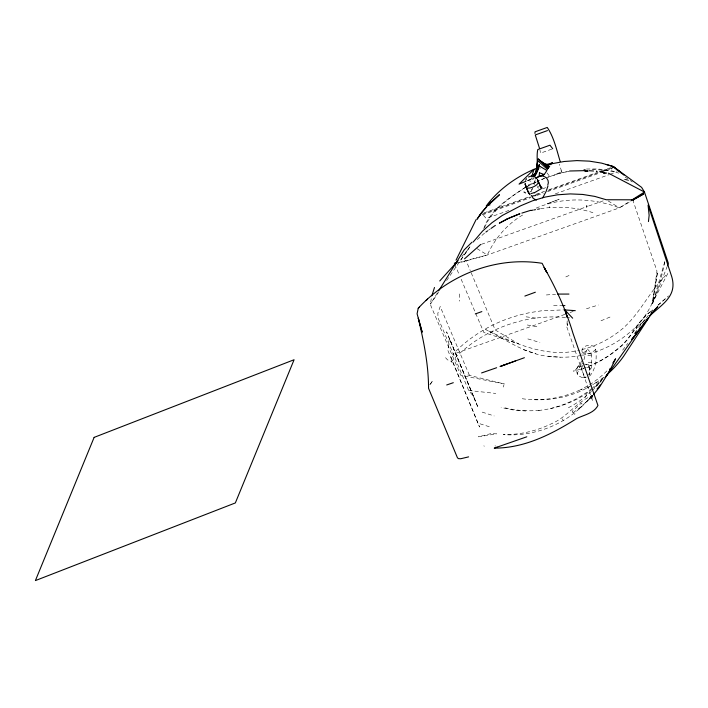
<?xml version="1.0" encoding="UTF-8"?>
<svg xmlns="http://www.w3.org/2000/svg" width="708" height="708" viewBox="0 0 708 708"><rect width="100%" height="100%" fill="white"/><g stroke="black" fill="none" stroke-linecap="round" stroke-linejoin="round"><path stroke-width="0.53" stroke-dasharray="3.54 2.66" d="M583.95 359.77L586.95 348.398L590.861 352.938L591.366 355.044L591.578 366.771L588.746 374.833M567.197 320.786L566.86 327.061L592.693 401.082L591.791 398.002L592.808 396.462M581.799 351.124L582.436 348.787A6.894 4.938 -9.6 0 1 588.109 345.389L591.693 345.557L594.428 346.69A6.841 3.646 -13.5 0 1 594.844 350.38L590.861 352.938A7.133 3.805 -13.5 0 1 585.596 353.628C582.215 354.558 581.126 347.539 582.038 354.292M534.832 181.31L534.062 184.832M431.234 298.705L430.499 303.971L430.995 306.13L460.802 375.329L504.291 383.957L467.882 374.992L469.678 375.877L440.19 306.573L437.863 313.21L438.004 317.857L468.687 390.489L473.493 396.356L478.157 407.719L449.359 338.167L447.881 350.469L479.555 427.03L451.04 357.372L451.704 362.363M582.312 365.974L581.498 369.072L583.321 373.682A7.407 1.239 70.4 0 0 586.02 376.992M664.821 261.756C659.431 288.023 651.404 315.441 629.368 332.716C615.907 343.973 599.711 352.142 582.401 355.257M664.75 261.774L652.546 303.838L656.953 271.005L632.748 199.806M531.053 191.788L532.46 188.319M527.938 180.496L530.894 179.283L531.513 177.283M429.791 384.763L432.845 380.426L429.367 385.966M503.202 387.064L503.954 384.913M581.551 360.779L579.232 367.39L581.534 364.682L583.144 363.877M483.741 228.675C490.051 209.586 508.99 198.178 524.955 187.576M667.308 266.226L652.546 303.838L657.59 271.66L651.98 303.838L667.856 273.394C650.413 289.537 641.156 312.007 623.536 327.839C611.199 338.459 596.455 346.239 580.569 349.902M577.135 367.815L579.595 364.753L582.985 363.576M484.573 227.569C492.157 209.745 509.273 197.948 525.017 187.673M575.029 413.773L574.914 414.021A11.54 1.929 70.4 0 1 574.276 414.091M458.333 262.624L487.361 254.995C494.936 238.127 507.68 223.489 523.814 214.338M589.428 369.983L589.932 368.434L587.941 365.594A7.107 6.947 33.2 0 0 584.64 364.062M585.135 397.489L586.852 394.232M437.473 292.776L430.499 303.971L438.562 292.254M531.593 190.045L532.549 188.523M622.651 350.177L627.775 343.433M588.985 375.019L589.959 373.505L588.897 375.222M527.796 180.363L530.894 179.283L531.566 178.266M533.354 177.92L532.389 179.372L534.363 178.558M446.624 280.536L469.493 247.349M530.894 179.283L532.106 177.513M460.881 259.801L471.333 244.711M588.233 365.576L588.605 365.054M539.868 168.646L540.213 168.177M634.97 332.893L649.643 313.715M592.154 390.657A104.996 102.563 31.1 0 0 596.446 386.249L603.535 377.479M591.826 395.303C571.4 422.278 536.868 437.119 503.255 434.632C519.84 434.818 536.354 431.11 551.258 423.818C567.312 417.269 576.737 401.427 592.897 395.4L577.648 410.357M596.446 386.249L602.605 378.718M589.091 370.39L590.083 368.779L588.543 364.691L585.87 364.735M634.297 333.76L636.43 331.3M461.749 256.579L467.616 250.083M645.422 319.122L636.156 328.477L643.439 321.706M601.278 381.231L593.623 388.134M603.296 377.877L592.729 387.754M572.914 412.861L582.746 405.472M591.729 396.807L586.596 401.728L593.826 394.931M589.614 376.152C596.145 368.824 597.039 357.708 595.561 348.345M477.298 239.534L485.051 232.658M650.794 311.591C636.979 321.423 631.784 338.805 617.987 348.902C605.154 359.752 589.773 367.293 573.427 371.098L574.117 370.904M658.086 305.175L666.184 298.05M650.44 311.688C636.474 321.476 631.217 338.955 617.332 349.079C608.048 356.779 597.614 363.027 586.304 367.231M657.856 305.236L668.564 295.926M583.675 352.611L586.605 350.717M592.8 388.754C577.339 401.374 557.913 408.445 538.168 410.525L539.903 410.277A104.793 103.111 49.9 0 1 502.742 407.25M591.906 388.382C579.914 398.268 565.497 404.896 550.435 408.543M488.502 230.224L490.219 229.011M597.074 382.037L592.18 384.948M461.35 262.217L487.361 254.995L619.411 207.86L630.545 200.824M529.77 192.054L530.903 191.355M591.286 385.462C570.719 398.188 545.62 402.002 521.858 398.684M536.133 208.134C562.391 196.815 592.932 197.736 619.411 207.86L631.616 200.886M490.113 333.105L493.202 331.397M463.988 261.995L466.041 260.535L470.271 270.598M525.982 187.169L536.522 181.646L525.92 187.08M565.807 276.916L569.498 275.288M601.004 320.777L612.393 316.069M583.817 368.479L582.118 369.169A6.93 2.31 -23.1 0 0 577.055 373.381L578.719 375.886L582.126 377.594M582.693 365.655L577.914 367.788L575.586 369.673L577.569 374.213L576.542 371.293A6.868 6.717 33.2 0 1 578.1 366.328L579.436 365.133A7.107 6.947 33.2 0 1 581.047 364.328M528.345 184.912L536.142 182.115M551.709 149.149L540.514 153.14L539.974 150.096M556.692 173.805L561.851 171.964L559.223 164.221M483.883 212.94L530.31 196.364M535.469 194.523L544.753 191.213M548.877 189.735L597.366 172.425M601.49 170.955L610.783 167.637M481.989 214.214L530.469 196.904M536.664 194.691L542.85 192.488M548.01 190.638L598.561 172.593M603.72 170.752L610.942 168.177M482.493 214.851L530.982 197.55M537.168 195.337L543.363 193.125M547.488 191.656L598.039 173.61M606.296 170.663L610.42 169.185M508.893 210.426L486.201 218.533A73.552 12.319 70.4 0 0 482.529 214.63M555.32 193.859L608.969 174.708M609.995 174.336L617.217 171.761M481.413 244.304L584.578 207.479M588.702 206.001L603.145 200.851M564.869 314.379L452.554 354.469C462.749 343.822 474.625 334.866 487.555 327.777A149.078 141.724 11.7 0 1 530.124 312.591L541.372 310.821L564.028 309.865M570.073 312.52L573.188 311.405M586.463 308.785L598.366 304.989M560.825 172.938L545.523 177.938L560.842 172.964L569.108 171.292L560.842 172.964M591.366 355.044L587.755 355.566M591.764 362.124L588.144 362.496M586.038 377.028L584.259 377.391L586.224 377.32M585.843 377.329L582.445 377.276M540.567 208.718C558.001 205.816 576.108 207.223 592.932 212.666M581.374 355.416C570.046 357.664 558.364 357.629 546.93 356.204C524.221 353.442 505.539 339.3 485.52 329.512C514.53 343.336 546.647 358.328 579.578 350.195M546.319 294.962L555.585 294.245M534.239 399.71C550.815 399.931 567.32 396.214 582.206 388.931L580.551 389.913L591.26 383.709A104.934 102.979 40.5 0 0 607.88 369.912M586.481 169.017L597.269 168.947L608.597 170.132L617.075 172.079M523.495 349.708L535.983 353.681M553.603 305.591L561.833 305.582M592.065 169.274L608.969 170.681L618.748 173.097M537.115 186.142L538.859 186.257M548.266 356.195L560.727 357.221M525.743 411.012L513.318 409.994L501.087 407.489M565.559 317.458C523.495 313.635 480.219 330.406 451.58 361.443L447.483 359.841L445.182 357.292M566.577 317.565L569.621 317.874M468.687 390.489L495.795 393.427M526.097 316.839L538.027 318.37M527.292 324.981L539.328 327.238M527.841 338.928L539.93 342.451M489.263 426.72L478.21 423.234L477.546 422.322M482.192 412.118L494.157 415.959M608.128 200.904L619.411 207.86M477.015 248.623L487.361 254.995M625.12 177.035L632.315 181.965M484.299 446.208L483.847 445.819M546.974 172.867L549.638 176.319M582.082 404.215L581.356 403.047L572.241 411.339L573.011 412.631M560.94 170.725L561.851 171.964M495.007 210.683L495.379 211.232M563.276 420.534L562.294 418.888M454.731 264.181L459.439 275.226M461.156 279.244L475.28 312.378M475.705 313.387L483.838 332.468L518.424 343.831L495.202 329.963L470.687 271.606M473.493 396.356L446.571 331.848L475.537 401.339M549.426 206.568L549.815 207.692M567.559 323.485L567.666 325.565L567.595 323.583M459.253 293.935L459.572 301.157M545.62 187.523A6.806 6.372 7.2 0 1 542.355 188.691M538.868 188.16A6.806 6.372 7.2 0 1 537.345 187.284M534.805 182.983A6.806 6.372 7.2 0 1 535.319 179.717M527.451 180.744A6.797 6.363 7.2 0 1 532.451 182.151M591.41 391.365A104.996 102.563 31.1 0 1 567.055 408.41M603.747 377.205A104.819 102.589 34.4 0 1 592.72 384.78M589.127 386.807A104.819 102.589 34.4 0 1 586.383 388.241M587.038 367.682A7.098 2.363 -23.1 0 1 589.923 368.187M495.45 446.173A16.213 2.717 70.4 0 1 495.06 445.651M544.532 178.354L537.522 181.23L544.523 178.354M559.063 199.284L547.266 203.727L559.063 199.284M490.848 433.623L478.458 436.818L496.618 433.854L490.848 433.623M627.545 179.991L623.412 179.451L628.854 180.266L627.545 179.991"/><path stroke-width="1.06" d="M648.448 221.577L649.139 215.356L648.068 205.099L671.688 276.501C677.529 295.935 662.697 303.847 649.909 315.697L657.767 306.652L653.909 310.546M538.177 168.929L539.531 166.114L539.346 164.583L535.859 173.425C538.779 165.548 536.045 157.326 537.77 149.556L549.983 145.202L552.727 148.786M535.867 173.433L537.726 159.371M526.796 436.801L494.255 448.129C524.593 448.164 551.709 434.225 576.746 418.517C583.914 414.932 593.968 413.322 597.941 405.454L572.967 333.273C566.099 310.254 556.054 288.306 544.116 267.385L546.85 272.607L542.124 263.314C496.627 256.039 449.093 274.571 418.224 308.29L417.092 313.803L422.172 332.194L418.26 318.158C423.738 341.238 428.517 364.505 428.552 388.294L457.457 457.81L458.527 458.642L460.784 458.731L468.625 456.872M431.827 295.838L434.491 287.501M610.119 368.372L609.278 371.55L599.287 387.444L593.508 394.577M547.957 185.947L546.142 191.364L542.735 197.798M531.823 176.292L534.009 169.309L537.106 168.203M534.292 192.824L541.266 188.691L537.345 179.213L538.16 183.124L536.602 184.903A6.77 2.708 -23.9 0 1 527.664 188.098L526 187.204L525.159 183.576L525.593 185.266M496.644 367.726L481.582 372.939M667.715 265.208L668.37 263.341L644.466 192.036L641.616 187.372L613.146 166.486L601.579 163.123L589.419 161.15L576.896 160.601L564.205 161.486L551.559 163.787M652.316 310.228L650.634 315.007L623.518 356.416A104.819 102.589 34.4 0 1 606.924 374.594L606.039 376.461L609.278 371.55L615.606 358.779L612.871 362.93M539.346 164.583L535.398 174.938L537.823 160.743L547.62 169.504M538.761 166.07L534.478 175.92M535.921 173.61L536.823 171.734M456.014 260.208L476.103 219.577M533.876 177.044L538.505 169.106M525.646 180.213L526.548 178.752M438.633 290.908L464.2 249.862L472.024 242.18M534.602 176.071L536.876 172.646M532.717 176.628L536.372 171.309M473.183 242.021L482.555 231.082L491.892 222.781L502.264 215.471L520.645 205.789L532.575 200.798L544.956 197.107L557.577 194.806L570.223 193.912L582.684 194.443L594.764 196.399L606.243 199.744L632.748 199.806L643.811 193.904L633.492 199.806M533.62 175.248L534.301 174.257M486.166 206.17L487.555 204.249M479.396 215.958L480.44 214.524M611.455 168.823L612.845 166.902M631.713 339.442L636.395 333.424M637.731 331.707L648.422 317.945C633.076 337.238 620.066 358.221 604.986 377.63M631.704 339.566L634.377 336.194M635.713 334.503L641.05 327.76L635.465 334.362M597.083 388.94L600.384 385.01M486.077 207.453L482.06 212.09A100.943 58.1 -12.8 0 0 477.077 219.232L482.06 212.09L490.821 201.966M487.98 203.674C500.087 188.487 516.265 177 534.009 169.309L519.07 184.124L525.964 181.301M439.739 280.97L458.085 260.65M489.591 203.754L499.441 194.7L488.281 205.17L490.033 204.824M426.048 300.555L427.552 299.077M418.224 308.281L419.41 307.122M464.51 258.854L480.697 244.446M485.909 232.047L487.635 230.835M491.087 228.401L495.396 225.374M631.474 200.24L644.466 192.036L608.384 173.168M606.668 172.973L605.632 173.336M602.605 172.097L602.154 172.026M603.712 173.425L603.42 172.708L604.048 172.345M603.012 172.168L603.543 172.256M587.065 170.628L587.844 171.442L585.233 171.495L586.118 170.61L569.577 171M528.478 177.009L531.743 175.841M587.109 171.46L587.72 171.141M549.797 164.495L552.488 162.707L547.328 164.548M521.867 213.099L530.752 210.311M535.345 178.159L544.213 174.531L546.93 170.495L539.531 166.114M524.867 296.068L535.363 292.218M506.291 364.257L500.06 366.505L524.389 357.717M515.335 360.983L502.149 365.753M497.228 447.252L496.768 447.297M547.479 130.591L535.266 134.945L539.523 148.353M475.307 313.927L481.847 311.591M446.704 384.966L453.306 382.701M534.363 192.62L531.283 193.523M535.983 195.505L532.682 195.912M530.938 210.506L532.929 210.134M533.929 209.949L535.558 209.648M537.558 209.276L539.567 208.904M454.306 263.172L457.324 262.765M601.127 171.867L600.039 171.708M530.071 193.718L528.699 193.549L525.69 185.974M562.86 305.573L564.922 305.573M557.647 294.086L568.958 294.068M588.95 170.699L593.525 171M565.055 309.936L575.268 310.67M545.541 164.114L551.081 164.619M585.711 170.601L585.038 170.522L585.074 171.15M584.029 169.752L585.321 169.911M599.942 171.699L605.154 172.54M606.234 164.477L613.146 166.486L624.049 175.177M536.425 200.063L533.292 198.452L531.327 195.426M545.833 165.114L549.691 166.557L540.169 160.982L538.292 158.857L548.311 168.513L539.231 159.919L549.001 167.531L540.169 160.982M533.434 176L536.337 177.735M524.026 192.036L525.548 192.921M540.523 186.85L541.992 187.868L539.806 185.443L540.7 186.523L538.284 181.443M614.588 167.495L621.376 172.956M572.666 318.193L564.834 309.989M632.748 199.806L633.412 200.453M529.965 194.762L526.053 187.346M526.469 186.912L525.23 184.514L525.504 185.177M604.26 172.38L604.782 173.637M603.207 172.194L603.42 172.708M565.471 311.909L567.046 316.688M565.179 311.024L567.223 317.228M560.178 161.504C556.745 150.22 553.842 136.945 547.24 127.449L535.027 131.812L534.947 133.423M536.23 178.301A6.806 6.372 7.2 0 1 547.806 184.965M614.04 167.07A73.552 12.319 70.4 0 1 617.597 170.584M586.728 206.037L586.64 206.86L586.728 206.037M539.505 172.805L539.053 176.327L544.213 174.531L539.505 172.805M94.129 437.385L35.4 580.587L235.348 502.937L294.086 359.735L94.129 437.385M506.627 219.188L499.352 223.188L509.397 217.931L519.911 213.719L506.627 219.188M596.428 171.265L596.915 171.424L596.428 171.265"/></g></svg>
